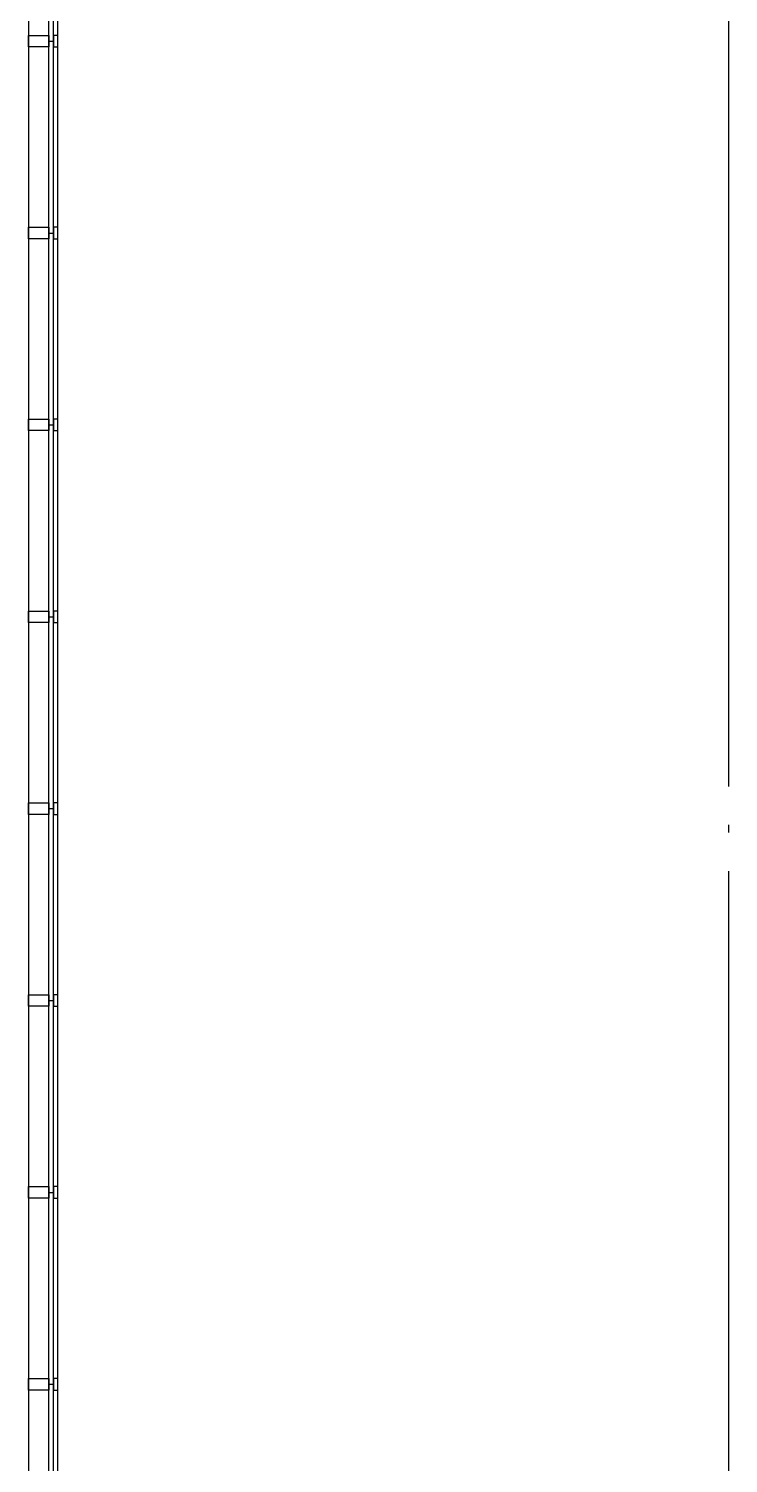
# Model space of a CAD drawing. Header units: millimetres. Extents: x -168200 to 672800, y -7409 to 118800.
# Drawn here: x 277050 to 280700, y 34053 to 41530 of the extents above; entities that cross this region are included whole.
import ezdxf

# ---------------------------------------------------------------- set-up
doc = ezdxf.new("R2010")
doc.units = ezdxf.units.MM
doc.header["$LTSCALE"] = 200
doc.linetypes.add('CEN-GAUN', pattern=[32.2, 30, -1, 0.2, -1])
doc.layers.add('1 BA', color=9, linetype='Continuous')
doc.layers.add('1 CEN', color=15, linetype='CEN-GAUN')

msp = doc.modelspace()

# ---------------------------------------------------------------- linework, layer by layer
at = {"layer": '1 BA', "linetype": 'Continuous'}
for p, q in [((277050, 42355), (277050, 14520)), ((277200, 42355), (277200, 14580))]:
    msp.add_line(p, q, dxfattribs=at)
at = {"layer": '1 BA', "linetype": 'Continuous', "ltscale": 2}
for p, q in [((277156, 14580), (277156, 42355)), ((277180, 14580), (277180, 42355))]:
    msp.add_line(p, q, dxfattribs=at)
at = {"layer": '1 BA'}
for p, q in [((277050, 41435), (277050, 41495)), ((277050, 41495), (277156, 41495)), ((277156, 41435), (277050, 41435)), ((277156, 41495), (277156, 41435)), ((277156, 41465), (277180, 41465)), ((277180, 41495), (277180, 41435)), ((277200, 41495), (277180, 41495)), ((277180, 41435), (277200, 41435)), ((277200, 41495), (277200, 41435)), ((277050, 40435), (277050, 40495)), ((277050, 40495), (277156, 40495)), ((277156, 40495), (277156, 40435)), ((277156, 40465), (277180, 40465)), ((277180, 40495), (277180, 40435)), ((277200, 40495), (277180, 40495)), ((277200, 40495), (277200, 40435)), ((277156, 40435), (277050, 40435)), ((277180, 40435), (277200, 40435)), ((277050, 39435), (277050, 39495)), ((277050, 39495), (277156, 39495)), ((277156, 39495), (277156, 39435)), ((277180, 39495), (277180, 39435)), ((277200, 39495), (277180, 39495)), ((277200, 39495), (277200, 39435)), ((277156, 39435), (277050, 39435)), ((277156, 39465), (277180, 39465)), ((277180, 39435), (277200, 39435)), ((277050, 38435), (277050, 38495)), ((277050, 38495), (277156, 38495)), ((277156, 38435), (277050, 38435)), ((277156, 38495), (277156, 38435)), ((277156, 38465), (277180, 38465)), ((277180, 38495), (277180, 38435)), ((277200, 38495), (277180, 38495)), ((277180, 38435), (277200, 38435)), ((277200, 38495), (277200, 38435)), ((277050, 37435), (277050, 37495)), ((277050, 37495), (277156, 37495)), ((277156, 37495), (277156, 37435)), ((277156, 37465), (277180, 37465)), ((277180, 37495), (277180, 37435)), ((277200, 37495), (277180, 37495)), ((277200, 37495), (277200, 37435)), ((277156, 37435), (277050, 37435)), ((277180, 37435), (277200, 37435)), ((277050, 36435), (277050, 36495)), ((277050, 36495), (277156, 36495)), ((277156, 36495), (277156, 36435)), ((277180, 36495), (277180, 36435)), ((277200, 36495), (277180, 36495)), ((277200, 36495), (277200, 36435)), ((277156, 36435), (277050, 36435)), ((277156, 36465), (277180, 36465)), ((277180, 36435), (277200, 36435)), ((277050, 35435), (277050, 35495)), ((277050, 35495), (277156, 35495)), ((277156, 35495), (277156, 35435)), ((277156, 35465), (277180, 35465)), ((277180, 35495), (277180, 35435)), ((277200, 35495), (277180, 35495)), ((277200, 35495), (277200, 35435)), ((277156, 35435), (277050, 35435)), ((277180, 35435), (277200, 35435)), ((277050, 34435), (277050, 34495)), ((277050, 34495), (277156, 34495)), ((277156, 34495), (277156, 34435)), ((277180, 34495), (277180, 34435)), ((277200, 34495), (277180, 34495)), ((277200, 34495), (277200, 34435)), ((277156, 34435), (277050, 34435)), ((277156, 34465), (277180, 34465)), ((277180, 34435), (277200, 34435))]:
    msp.add_line(p, q, dxfattribs=at)
at = {"layer": '1 CEN'}
msp.add_line((280700, 95100), (280700, 32900), dxfattribs=at)

doc.saveas('drawing.dxf')
